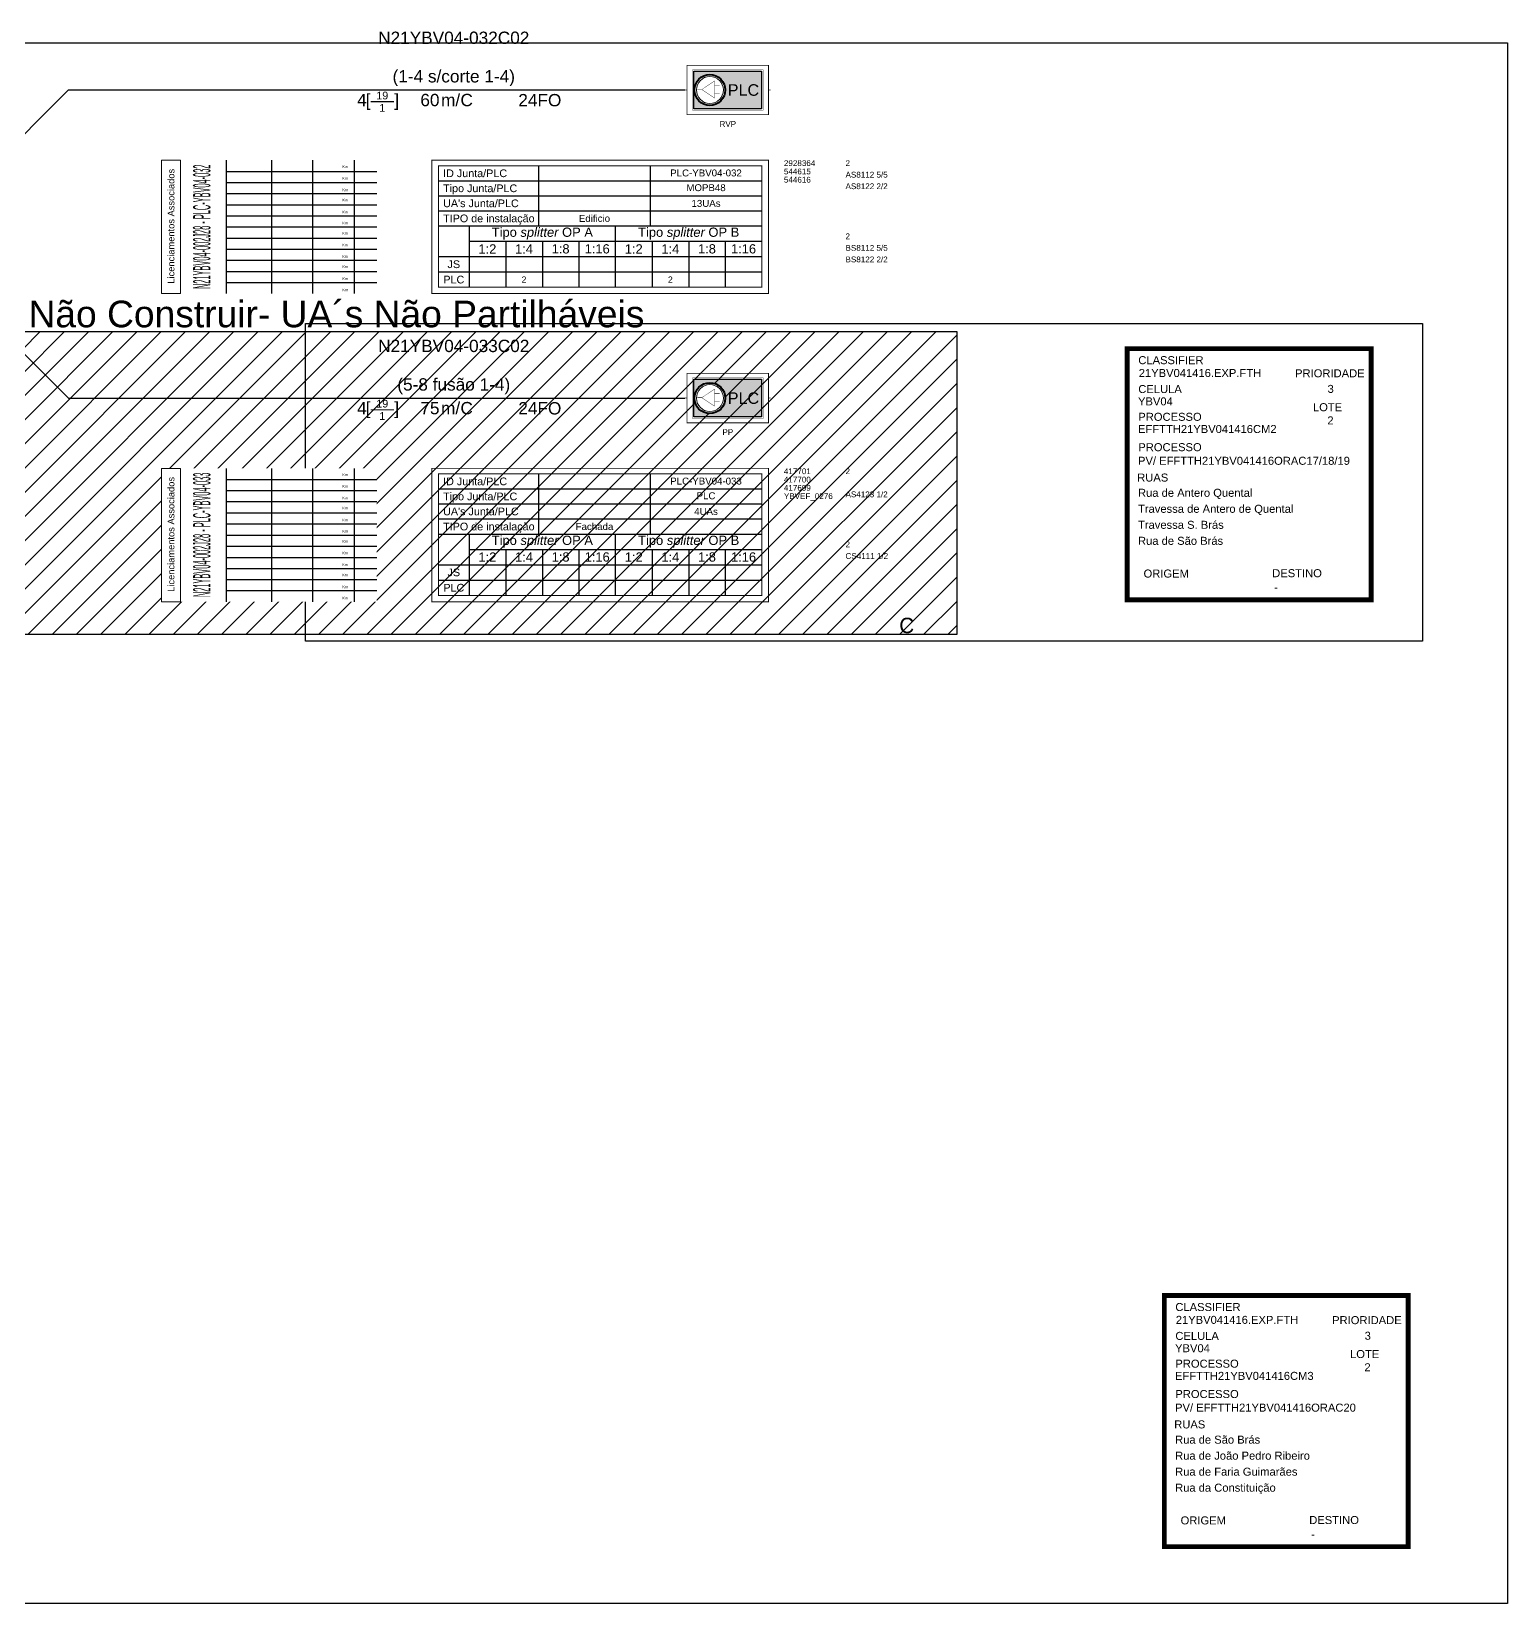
# Model space of a CAD drawing. Header units: metres. Extents: x 288 to 1034, y 827 to 7702.
# Drawn here: x 604.1 to 795.8, y 3641.4 to 3845.5 of the extents above; entities that cross this region are included whole.
import ezdxf
from ezdxf.enums import TextEntityAlignment as Align

# ---------------------------------------------------------------- set-up
doc = ezdxf.new("R2010")
doc.units = ezdxf.units.M
doc.header["$MEASUREMENT"] = 0
doc.set_wipeout_variables(frame=1)
for name, color, linetype in [('3-PROJ_FTTH_CABO', 7, 'Continuous'), ('3-PROJ_FTTH_LICENCIAMENTOS', 7, 'Continuous'), ('3-PROJ_FTTH_PLC', 7, 'Continuous'), ('Ajusa STCE', 7, 'Continuous')]:
    doc.layers.add(name, color=color, linetype=linetype)
doc.layers.add('NÃO CONSTRUIR- UA´s NÃO PARTILHAVEIS', color=117, linetype='Continuous', lineweight=30)
doc.styles.add('ARIAL', font='')
doc.styles.get('ARIAL').set_extended_font_data('Arial')

# ---------------------------------------------------------------- blocks, each defined once
blk = doc.blocks.new('*U9')
blk.add_hatch(color=31).paths.add_polyline_path([(9.97, -2.44), (1.18, -2.44), (1.18, 2.44), (9.97, 2.44)])
at = {"color": 7}
for points, const_width in [([(10.86, -3.21), (0.29, -3.21), (0.29, 3.21), (10.86, 3.21)], 0.0929), ([(10.17, -2.63), (0.99, -2.63), (0.99, 2.63), (10.17, 2.63)], 0.0465)]:
    blk.add_lwpolyline(points, close=True, dxfattribs=dict(at, const_width=const_width))
at = {"color": 31}
blk.add_lwpolyline([(9.97, -2.44), (1.18, -2.44), (1.18, 2.44), (9.97, 2.44)], close=True, dxfattribs=at)
at = {"color": 7}
for points, const_width in [([(0.29, 0), (0, 0)], 0.0743), ([(11.15, 0), (10.86, 0)], 0.0743), ([(-40.78, -1.52), (-37.77, -1.52)], 0.15)]:
    blk.add_lwpolyline(points, dxfattribs=dict(at, const_width=const_width))
at = {"color": 7, "ltscale": 0.001}
blk.add_lwpolyline([(10.86, -9.12, 0.12, 0.12, 0), (10.86, -9.12, 0.12, 0.12, 0), (-32.84, -9.12, 0.12, 0.12, 0), (-32.84, -26.43, 0.12, 0.12, 0), (10.86, -26.43, 0.12, 0.12, 0), (10.86, -26.43, 0.12, 0.12, 0), (10.86, -9.12, 0, 0, 0)], format="xyseb", dxfattribs=at)
at = {"color": 7, "ltscale": 0.001, "const_width": 0.12}
blk.add_lwpolyline([(10, -25.61), (10, -25.61), (-31.98, -25.61), (-31.98, -9.84), (10, -9.84), (10, -9.84)], close=True, dxfattribs=at)
at = {"color": 7}
for points in [[(-18.98, -9.84), (-18.98, -17.65)], [(-4.49, -9.84), (-4.49, -17.65)], [(-31.98, -11.79), (10, -11.79)], [(-31.98, -13.74), (10, -13.74)], [(-31.98, -15.69), (10, -15.69)], [(-31.98, -17.65), (10, -17.65)], [(-28, -17.65), (-28, -25.61)], [(-9, -25.61), (-9, -17.65)], [(-28, -19.64), (10, -19.64)], [(-23.25, -19.64), (-23.25, -25.61)], [(-18.5, -19.64), (-18.5, -25.61)], [(-13.75, -19.64), (-13.75, -25.61)], [(-4.25, -19.64), (-4.25, -25.61)], [(0.5, -19.64), (0.5, -25.61)], [(5.25, -19.64), (5.25, -25.61)], [(-31.98, -21.63), (10, -21.63)], [(-31.98, -23.62), (10, -23.62)], [(-31.98, -23.62), (-13.57, -23.62), (10, -23.62)]]:
    blk.add_lwpolyline(points, dxfattribs=at)
at = {"color": 7, "style": 'ARIAL'}
blk.add_text('[     ]  ', height=1.6, dxfattribs=at).set_placement((-35.85, -0.5), align=Align.TOP_RIGHT)
for s, p in [('Tipo Junta/PLC', (-31.38, -12.76)), ('ID Junta/PLC', (-31.38, -10.81)), ("UA's Junta/PLC", (-31.38, -14.71)), ('TIPO de instalação', (-31.38, -16.67))]:
    blk.add_text(s, height=1, dxfattribs=at).set_placement(p, align=Align.MIDDLE_LEFT)
for s, p in [('JS', (-29.99, -22.62)), ('PLC', (-29.99, -24.61))]:
    blk.add_text(s, height=1, dxfattribs=at).set_placement(p, align=Align.MIDDLE_CENTER)
at = {"insert": (-31.65, -0.5), "char_height": 1.6, "width": 2.8224, "attachment_point": 1, "style": 'ARIAL'}
blk.add_mtext('m/', dxfattribs=at)
at = {"color": 7, "ltscale": 0.001, "char_height": 1.2, "attachment_point": 5, "style": 'ARIAL'}
for s, insert, width in [('{\\C114;Tipo \\fArial|b0|i1|c0|p34;splitter\\fArial|b0|i0|c0|p34; OP A}', (-18.5, -18.64), 14.6912), ('{\\C10;Tipo \\fArial|b0|i1|c0|p34;splitter\\fArial|b0|i0|c0|p34; OP B}', (0.5, -18.64), 14.6912), ('{\\C114;1:2}', (-25.63, -20.63), 4.1115), ('{\\C114;1:4}', (-20.88, -20.63), 4.1115), ('{\\C114;1:8}', (-16.13, -20.63), 4.1115), ('{\\C114;1:16}', (-11.38, -20.63), 4.1115), ('{\\C10;1:2}', (-6.63, -20.63), 4.1115), ('{\\C10;1:4}', (-1.88, -20.63), 4.1115), ('{\\C10;1:8}', (2.87, -20.63), 4.1115), ('{\\C10;1:16}', (7.62, -20.63), 4.1115)]:
    blk.add_mtext(s, dxfattribs=dict(at, insert=insert, width=width))
at = {"color": 7, "style": 'ARIAL'}
for tag, p in [('ID_CABO', (-30, 5.5)), ('ID_CABO2', (-30, 3)), ('ID_CABO3', (-30, 0.5))]:
    blk.add_attdef(tag, text='', height=1.6, dxfattribs=at).set_placement(p, align=Align.BOTTOM_CENTER)
at = {"color": 7, "lineweight": 0, "style": 'ARIAL'}
blk.add_attdef('FO_ACTIVAS', text='', height=1.6, dxfattribs=at).set_placement((-41.3, -0.5), align=Align.TOP_RIGHT)
for tag, height, p in [('FO_RESERVA', 1, (-39.28, -2.32)), ('FO_MORTAS', 1, (-39.28, -0.72)), ('TIPO_PLC', 0.9, (2.75, -12.68)), ('PLC', 0.9, (2.75, -10.77)), ('UA_PLC', 0.9, (2.75, -14.72)), ('INSTALACAO', 0.9, (-11.73, -16.67)), ('NPOL_CVP', 0.9, (2.75, -16.66))]:
    blk.add_attdef(tag, text='', height=height, dxfattribs=at).set_placement(p, align=Align.MIDDLE_CENTER)
at = {"color": 7, "style": 'ARIAL'}
blk.add_attdef('METROS', text='', height=1.6, dxfattribs=at).set_placement((-31.85, -0.5), align=Align.TOP_RIGHT)
for tag, height, p in [('TIPO_INSTALACAO', 1.6, (-29.13, -0.5)), ('CAPACIDADE', 1.6, (-21.62, -0.52)), ('BID1', 0.75, (12.86, -9.12)), ('BID2', 0.75, (12.86, -10.2)), ('BID3', 0.75, (12.86, -11.27)), ('BID4', 0.75, (12.86, -12.35)), ('BID5', 0.75, (12.86, -13.42)), ('BID6', 0.75, (12.86, -14.5)), ('BID7', 0.75, (12.86, -15.57)), ('BID8', 0.75, (12.86, -16.65)), ('BID9', 0.75, (12.86, -17.73)), ('BID10', 0.75, (12.86, -18.8)), ('BID11', 0.75, (12.86, -19.88)), ('BID12', 0.75, (12.86, -20.95)), ('BID13', 0.75, (12.86, -22.03)), ('BID14', 0.75, (12.86, -23.11)), ('BID15', 0.75, (12.86, -24.18)), ('BID16', 0.75, (12.86, -25.26)), ('BID17', 0.75, (12.86, -26.33)), ('BID18', 0.75, (12.86, -27.41)), ('BID19', 0.75, (12.86, -28.49)), ('BID20', 0.75, (12.86, -29.56)), ('BID21', 0.75, (12.86, -30.64)), ('BID22', 0.75, (12.86, -31.71)), ('BID23', 0.75, (12.86, -32.79)), ('BID24', 0.75, (12.86, -33.86))]:
    blk.add_attdef(tag, text='', height=height, dxfattribs=at).set_placement(p, align=Align.TOP_LEFT)
at = {"color": 1, "lineweight": 0, "style": 'ARIAL'}
blk.add_attdef('ALOCAÇÃO_RDS', text='', height=0.8, dxfattribs=at).set_placement((-0.89, -4.35), align=Align.MIDDLE_RIGHT)
at = {"color": 7, "style": 'ARIAL'}
for tag, p in [('N_RAISER(X)', (5.58, -4.41)), ('F.B.(X)', (5.58, -5.81))]:
    blk.add_attdef(tag, text='', height=0.75, dxfattribs=at).set_placement(p, align=Align.MIDDLE_CENTER)
at = {"color": 1, "lineweight": 0, "style": 'ARIAL'}
blk.add_attdef('FO_RDS', text='', height=0.8, dxfattribs=at).set_placement((12.09, -4.35), align=Align.MIDDLE_LEFT)
at = {"color": 7, "lineweight": 0, "style": 'ARIAL'}
blk.add_attdef('MORADA', text='', height=0.75, dxfattribs=at).set_placement((10.86, -7.21), align=Align.MIDDLE_RIGHT)
at = {"color": 114, "style": 'ARIAL'}
for tag, p in [('FA_OPA', (20.86, -9.12)), ('A_SPL_1', (20.86, -10.62)), ('A_SPL_2', (20.86, -12.12)), ('A_SPL_3', (20.86, -13.62)), ('A_SPL_4', (20.86, -15.12)), ('A_SPL_5', (20.86, -16.62))]:
    blk.add_attdef(tag, text='', height=0.75, dxfattribs=at).set_placement(p, align=Align.TOP_LEFT)
at = {"color": 1, "style": 'ARIAL'}
for tag, p in [('FA_OPB', (20.86, -18.62)), ('B_SPL_1', (20.86, -20.12)), ('B_SPL_2', (20.86, -21.62)), ('B_SPL_3', (20.86, -23.12)), ('B_SPL_4', (20.86, -24.62)), ('B_SPL_5', (20.86, -26.12))]:
    blk.add_attdef(tag, text='', height=0.75, dxfattribs=at).set_placement(p, align=Align.TOP_LEFT)
at = {"color": 114, "style": 'ARIAL'}
for tag, p in [('(J)1:2_A', (-25.63, -22.62)), ('(J)1:4_A', (-20.88, -22.62)), ('(J)1:8_A', (-16.13, -22.62)), ('(J)1:16_A', (-11.38, -22.62)), ('(P)1:2_A', (-25.63, -24.61)), ('(P)1:4_A', (-20.88, -24.61)), ('(P)1:8_A', (-16.13, -24.61)), ('(P)1:16_A', (-11.38, -24.61))]:
    blk.add_attdef(tag, text='', height=0.8, dxfattribs=at).set_placement(p, align=Align.MIDDLE_CENTER)
at = {"color": 10, "style": 'ARIAL'}
for tag, p in [('(J)1:2_B', (-6.63, -22.62)), ('(J)1:4_B', (-1.88, -22.62)), ('(J)1:8_B', (2.87, -22.62)), ('(J)1:16_B', (7.62, -22.62)), ('(P)1:2_B', (-6.63, -24.61)), ('(P)1:4_B', (-1.88, -24.61)), ('(P)1:8_B', (2.87, -24.61)), ('(P)1:16_B', (7.62, -24.61))]:
    blk.add_attdef(tag, text='', height=0.8, dxfattribs=at).set_placement(p, align=Align.MIDDLE_CENTER)
at = {"color": 7, "lineweight": 0}
blk.add_wipeout([(3.7, -1.95), (3.43, -1.99), (3.09, -2), (2.79, -1.95), (2.57, -1.88), (2.34, -1.78), (2.03, -1.59), (1.77, -1.34), (1.58, -1.1), (1.47, -0.92), (1.35, -0.61), (1.28, -0.33), (1.25, 0), (1.3, 0.42), (1.38, 0.7), (1.51, 0.98), (1.63, 1.17), (1.83, 1.4), (1.98, 1.55), (2.18, 1.69), (2.4, 1.81), (2.69, 1.92), (2.92, 1.97), (3.27, 2), (3.51, 1.99), (3.73, 1.94), (3.98, 1.87), (4.15, 1.79), (4.31, 1.7), (4.51, 1.56), (4.66, 1.42), (4.79, 1.28), (4.96, 1.05), (5.05, 0.88), (5.15, 0.64), (5.21, 0.41), (5.25, 0.11), (5.23, -0.32), (5.19, -0.52), (5.11, -0.74), (4.96, -1.04), (4.78, -1.3), (4.57, -1.51), (4.25, -1.74), (3.96, -1.87)], dxfattribs=at)
at = {"color": 7, "const_width": 0.0465}
for points in [[(1.63, 0.06), (2.2, 0.06)], [(3.87, 0.62), (4.5, 0.62)], [(3.87, -0.49), (4.5, -0.49)]]:
    blk.add_lwpolyline(points, dxfattribs=at)
blk.add_lwpolyline([(2.2, 0.06), (3.87, -1.05), (3.87, 1.18)], close=True, dxfattribs=at)
at = {"color": 7, "lineweight": 40}
blk.add_circle((3.25, 0), 2, dxfattribs=at)
at = {"color": 7, "lineweight": 0}
blk.add_circle((3.25, 0), 1.75, dxfattribs=at)
blk.add_circle((3.25, 0), 1.75, dxfattribs=at)
at = {"color": 7, "style": 'ARIAL'}
blk.add_text('PLC', height=1.5, dxfattribs=at).set_placement((7.61, 0), align=Align.MIDDLE_CENTER)
blk = doc.blocks.new('Troço Sinoptico')
at = {"color": 7, "lineweight": 0, "style": 'ARIAL'}
for tag, p in [('D1', (-16.57, -9.75)), ('T1', (-10.78, -9.77)), ('E1', (-1.22, -9.77)), ('D2', (-16.57, -11.26))]:
    blk.add_attdef(tag, text='', height=0.631, dxfattribs=at).set_placement(p, align=Align.MIDDLE_CENTER)
blk.add_attdef('XXX1', text='', height=0.631, dxfattribs=at).set_placement((-4.58, -9.81), align=Align.MIDDLE_RIGHT)
at = {"color": 7}
blk.add_wipeout([(-27.96, -26.44), (-27.96, -9.12), (0, -9.12), (0, -26.43)], dxfattribs=at)
at = {"color": 7, "lineweight": 0}
blk.add_lwpolyline([(-27.96, -26.44), (-25.49, -26.44), (-25.49, -9.12), (-27.96, -9.12)], close=True, dxfattribs=at)
at = {"color": 7}
for points in [[(-19.54, -9.12), (-19.54, -26.44)], [(-13.66, -9.12), (-13.66, -17.78)], [(-8.33, -9.12), (-8.33, -17.78)], [(-2.94, -9.12), (-2.94, -17.77)], [(-19.54, -10.56), (0, -10.56)], [(-19.54, -12), (0, -12)], [(-19.54, -13.44), (0, -13.44)], [(-19.54, -14.89), (0, -14.89)], [(-19.54, -16.33), (0, -16.33)], [(-19.54, -17.77), (0, -17.77)], [(-13.66, -17.78), (-13.66, -26.44)], [(-8.33, -17.78), (-8.33, -26.44)], [(-2.94, -17.78), (-2.94, -26.43)], [(-19.54, -19.23), (0, -19.23)], [(-19.54, -20.67), (0, -20.67)], [(-19.54, -22.11), (0, -22.11)], [(-19.54, -23.55), (0, -23.55)], [(-19.54, -24.99), (0, -24.99)]]:
    blk.add_lwpolyline(points, dxfattribs=at)
at = {"color": 7, "lineweight": 0, "char_height": 0.355, "width": 6.2282, "attachment_point": 2, "style": 'ARIAL'}
for insert in [(-4.09, -9.77), (-4.1, -11.28), (-4.09, -14.1), (-4.09, -12.78), (-4.09, -15.66), (-4.09, -17.1), (-4.1, -18.43), (-4.1, -19.94), (-4.1, -21.44), (-4.1, -22.77), (-4.09, -24.32), (-4.09, -25.77)]:
    blk.add_mtext('Km', dxfattribs=dict(at, insert=insert))
at = {"color": 7, "lineweight": 0, "true_color": 0xffffff, "insert": (-26.69, -17.69), "char_height": 0.865, "width": 17.7947, "attachment_point": 5, "rotation": 90, "style": 'ARIAL'}
blk.add_mtext('Licenciamentos Associados', dxfattribs=at)
at = {"color": 7, "lineweight": 0, "style": 'ARIAL', "width": 0.580821}
blk.add_attdef('ORIGEM-DESTINO', text='', height=2.25, rotation=90, dxfattribs=at).set_placement((-21.59, -25.83), (-21.59, -9.68), align=Align.FIT)
at = {"color": 7, "lineweight": 0, "style": 'ARIAL'}
for tag, p in [('T2', (-10.78, -11.28)), ('E2', (-1.22, -11.3)), ('D3', (-16.57, -12.76)), ('D4', (-16.57, -14.09)), ('T3', (-10.78, -12.77)), ('T4', (-10.78, -14.1)), ('E3', (-1.22, -12.78)), ('E4', (-1.22, -14.1)), ('D5', (-16.57, -15.64)), ('T5', (-10.78, -15.65)), ('E5', (-1.22, -15.65)), ('D6', (-16.57, -17.08)), ('D7', (-16.57, -18.42)), ('T6', (-10.78, -17.09)), ('T7', (-10.78, -18.43)), ('E7', (-1.22, -18.43)), ('E6', (-1.22, -17.09)), ('D8', (-16.57, -19.93)), ('T8', (-10.79, -19.94)), ('E8', (-1.22, -19.97)), ('D10', (-16.57, -22.75)), ('D9', (-16.57, -21.42)), ('T10', (-10.78, -22.77)), ('T9', (-10.79, -21.44)), ('E10', (-1.22, -22.77)), ('E9', (-1.22, -21.45)), ('D11', (-16.57, -24.3)), ('T11', (-10.79, -24.31)), ('E11', (-1.22, -24.31)), ('D12', (-16.57, -25.74)), ('T12', (-10.79, -25.76)), ('E12', (-1.22, -25.76))]:
    blk.add_attdef(tag, text='', height=0.631, dxfattribs=at).set_placement(p, align=Align.MIDDLE_CENTER)
for tag, p in [('XXX2', (-4.59, -11.32)), ('XXX3', (-4.58, -12.81)), ('XXX4', (-4.59, -14.14)), ('XXX5', (-4.58, -15.69)), ('XXX7', (-4.59, -18.47)), ('XXX6', (-4.58, -17.13)), ('XXX8', (-4.59, -19.98)), ('XXX9', (-4.59, -21.48)), ('XXX10', (-4.59, -22.81)), ('XXX11', (-4.58, -24.35)), ('XXX12', (-4.58, -25.8))]:
    blk.add_attdef(tag, text='', height=0.631, dxfattribs=at).set_placement(p, align=Align.MIDDLE_RIGHT)
at = {"color": 7, "lineweight": 0, "style": 'ARIAL', "flags": 1}
blk.add_attdef('ID', text='', height=0.631, dxfattribs=at).set_placement((-13.98, -27.67), align=Align.MIDDLE_CENTER)
at = {"layer": 'Defpoints', "flags": 1}
for tag, p in [('TROCO', (-28.25, -8.29)), ('GAMA', (-13.98, -8.55))]:
    blk.add_attdef(tag, p, '', height=2.16, dxfattribs=at)
blk = doc.blocks.new('BOAVISTA_LIC')
at = {"const_width": 0.3}
blk.add_lwpolyline([(2033.71, 1323.274), (2048.95, 1323.274), (2048.95, 1307.587), (2033.71, 1307.587)], close=True, dxfattribs=at)
at = {"color": 5, "style": 'ARIAL'}
for s, p in [('CLASSIFIER', (2034.403, 1322.308)), ('PRIORIDADE', (2044.196, 1321.488)), ('CELULA', (2034.403, 1320.504)), ('PROCESSO', (2034.403, 1318.77)), ('LOTE', (2045.315, 1319.37)), ('PROCESSO', (2034.403, 1316.873)), ('RUAS', (2034.333, 1314.975)), ('ORIGEM ', (2034.731, 1308.978)), ('DESTINO ', (2042.767, 1309.001))]:
    blk.add_text(s, height=0.5, dxfattribs=at).set_placement(p)
at = {"style": 'ARIAL'}
for tag, p in [('CLASSIFIER', (2034.431, 1321.507)), ('CELULA', (2034.385, 1319.734)), ('PROCESSO', (2034.385, 1318.007)), ('ORAC', (2034.385, 1316.023)), ('RUA_1', (2034.385, 1314.023)), ('RUA_2', (2034.385, 1313.023)), ('RUA_3', (2034.385, 1312.023)), ('RUA_4', (2034.385, 1311.023)), ('RUA_5', (2034.385, 1310.023)), ('ORIGEM', (2034.385, 1308.023)), ('DESTINO', (2042.893, 1308.117))]:
    blk.add_attdef(tag, p, '', height=0.5, dxfattribs=at)
for tag, p in [('PRIORIDADE', (2046.421, 1320.764)), ('LOTE', (2046.407, 1318.795))]:
    blk.add_attdef(tag, text='', height=0.5, dxfattribs=at).set_placement(p, align=Align.MIDDLE_CENTER)

msp = doc.modelspace()

# ---------------------------------------------------------------- hatches: boundary and pattern name
at = {"layer": 'NÃO CONSTRUIR- UA´s NÃO PARTILHAVEIS'}
h = msp.add_hatch(dxfattribs=at)
h.set_pattern_fill('ANSI31', color=256, scale=0.7)
h.set_pattern_definition([(45, (455.8047, 10279.5455), (-1.5715448, 1.5715448), [])])
h.paths.add_polyline_path([(602.9, 3791.09), (602.9, 3806.52), (724.25, 3806.52), (724.25, 3767.19), (602.9, 3767.19)])

# ---------------------------------------------------------------- linework, layer by layer
at = {"layer": '3-PROJ_FTTH_CABO'}
for points in [[(588.95, 3817.88), (608.95, 3837.88)], [(608.95, 3837.88), (688.95, 3837.88)]]:
    msp.add_lwpolyline(points, dxfattribs=at)
at = {"layer": 'NÃO CONSTRUIR- UA´s NÃO PARTILHAVEIS'}
for points in [[(588.95, 3817.88), (608.95, 3797.88)], [(608.95, 3797.88), (688.95, 3797.88)]]:
    msp.add_lwpolyline(points, dxfattribs=at)
msp.add_lwpolyline([(602.9, 3791.09), (602.9, 3791.09), (602.9, 3806.52), (724.25, 3806.52), (724.25, 3767.19), (602.9, 3767.19)], close=True, dxfattribs=at)

# ---------------------------------------------------------------- block references
at = {"ltscale": 5, "xscale": 2.0780833110902, "yscale": 2.0780833110902, "zscale": 2.0780833110902}
for p, values in [((-3479.84, 1054.42), {'CLASSIFIER': '21YBV041416.EXP.FTH', 'CELULA': 'YBV04', 'RUA_1': 'Rua de Antero Quental ', 'RUA_2': 'Travessa de Antero de Quental', 'RUA_3': 'Travessa S. Brás', 'RUA_4': 'Rua de São Brás ', 'DESTINO': '-', 'PROCESSO': 'EFFTTH21YBV041416CM2', 'ORAC': 'PV/ EFFTTH21YBV041416ORAC17/18/19', 'PRIORIDADE': '3', 'LOTE': '2'}), ((-3475.03, 931.5), {'CLASSIFIER': '21YBV041416.EXP.FTH', 'CELULA': 'YBV04', 'RUA_1': 'Rua de São Brás ', 'RUA_2': 'Rua de João Pedro Ribeiro ', 'RUA_3': 'Rua de Faria Guimarães ', 'RUA_4': 'Rua da Constituição ', 'DESTINO': '-', 'PROCESSO': 'EFFTTH21YBV041416CM3', 'ORAC': 'PV/ EFFTTH21YBV041416ORAC20', 'PRIORIDADE': '3', 'LOTE': '2'})]:
    msp.add_blockref('BOAVISTA_LIC', p, dxfattribs=at).add_auto_attribs(values)

# ---------------------------------------------------------------- texts
at = {"layer": 'Ajusa STCE', "color": 3, "lineweight": 30, "insert": (716.79, 3769.37), "char_height": 2, "width": 29.5478, "attachment_point": 1}
msp.add_mtext('\\pxt0;C', dxfattribs=at)
at = {"layer": 'NÃO CONSTRUIR- UA´s NÃO PARTILHAVEIS', "insert": (603.74, 3810.53), "char_height": 3.4565, "attachment_point": 1}
msp.add_mtext_dynamic_manual_height_columns('{\\fArial|b0|i0|c0|p34;Não Construir- UA´s Não Partilháveis}', width=171.8608, gutter_width=17.28, heights=[0], dxfattribs=at)

# ---------------------------------------------------------------- next in the draw order: block references
at = {"layer": '3-PROJ_FTTH_PLC'}
msp.add_blockref('*U9', (688.95, 3837.88), dxfattribs=at).add_auto_attribs({'PLC': 'PLC-YBV04-032', 'TIPO_PLC': 'MOPB48', 'UA_PLC': '13UAs', 'INSTALACAO': 'Edificio', '(P)1:4_A': '2', '(P)1:4_B': '2', 'BID1': '2928364', 'BID2': '544615', 'BID3': '544616', 'FA_OPA': '2', 'A_SPL_1': 'AS8112 5/5', 'A_SPL_2': 'AS8122 2/2', 'FA_OPB': '2', 'B_SPL_1': 'BS8112 5/5', 'B_SPL_2': 'BS8122 2/2', 'N_RAISER(X)': 'RVP', 'ID_CABO': 'N21YBV04-032C02', 'ID_CABO3': '(1-4 s/corte 1-4)', 'FO_ACTIVAS': '4', 'FO_MORTAS': '19', 'FO_RESERVA': '1', 'METROS': '60', 'TIPO_INSTALACAO': 'C', 'CAPACIDADE': '24FO'})
at = {"layer": 'NÃO CONSTRUIR- UA´s NÃO PARTILHAVEIS'}
msp.add_blockref('*U9', (688.95, 3797.88), dxfattribs=at).add_auto_attribs({'PLC': 'PLC-YBV04-033', 'TIPO_PLC': 'PLC', 'UA_PLC': '4UAs', 'INSTALACAO': 'Fachada', 'BID1': '417701', 'BID2': '417700', 'BID3': '417699', 'BID4': 'YBVEF_0276', 'FA_OPA': '2', 'A_SPL_2': 'AS4123 1/2', 'FA_OPB': '2', 'B_SPL_1': 'CS4111 1/2', 'N_RAISER(X)': 'PP', 'ID_CABO': 'N21YBV04-033C02', 'ID_CABO3': '(5-8 fusão 1-4)', 'FO_ACTIVAS': '4', 'FO_MORTAS': '19', 'FO_RESERVA': '1', 'METROS': '75', 'TIPO_INSTALACAO': 'C', 'CAPACIDADE': '24FO'})

# ---------------------------------------------------------------- next in the draw order: linework, layer by layer
at = {"layer": 'Ajusa STCE', "color": 3}
msp.add_lwpolyline([(639.7, 3807.56), (784.72, 3807.56), (784.72, 3766.33), (639.7, 3766.33)], close=True, dxfattribs=at)

# ---------------------------------------------------------------- next in the draw order: block references
at = {"layer": '3-PROJ_FTTH_LICENCIAMENTOS'}
ref = msp.add_blockref('Troço Sinoptico', (648.95, 3837.88), dxfattribs=at)
ref.add_attrib('ORIGEM-DESTINO', 'N21YBV04-002J28 - PLC-YBV04-032', dxfattribs={"layer": '0', "color": 7, "lineweight": 0, "height": 2.2526, "rotation": 90, "style": 'ARIAL', "width": 0.304613}).set_placement((627.36, 3812.05), (627.36, 3828.2), align=Align.FIT)

# ---------------------------------------------------------------- next in the draw order: block references
ref = msp.add_blockref('Troço Sinoptico', (648.95, 3797.88), dxfattribs=at)
ref.add_attrib('ORIGEM-DESTINO', 'N21YBV04-002J28 - PLC-YBV04-033', dxfattribs={"layer": '0', "color": 7, "lineweight": 0, "height": 2.2526, "rotation": 90, "style": 'ARIAL', "width": 0.304613}).set_placement((627.36, 3772.05), (627.36, 3788.2), align=Align.FIT)

# ---------------------------------------------------------------- next in the draw order: linework, layer by layer
at = {"color": 2}
msp.add_lwpolyline([(499.02, 3844.01), (795.76, 3844.01), (795.76, 3641.39), (511.45, 3641.39), (499.02, 3641.39), (499.02, 3673), (499.02, 3844.01)], dxfattribs=at)

doc.saveas('drawing.dxf')
